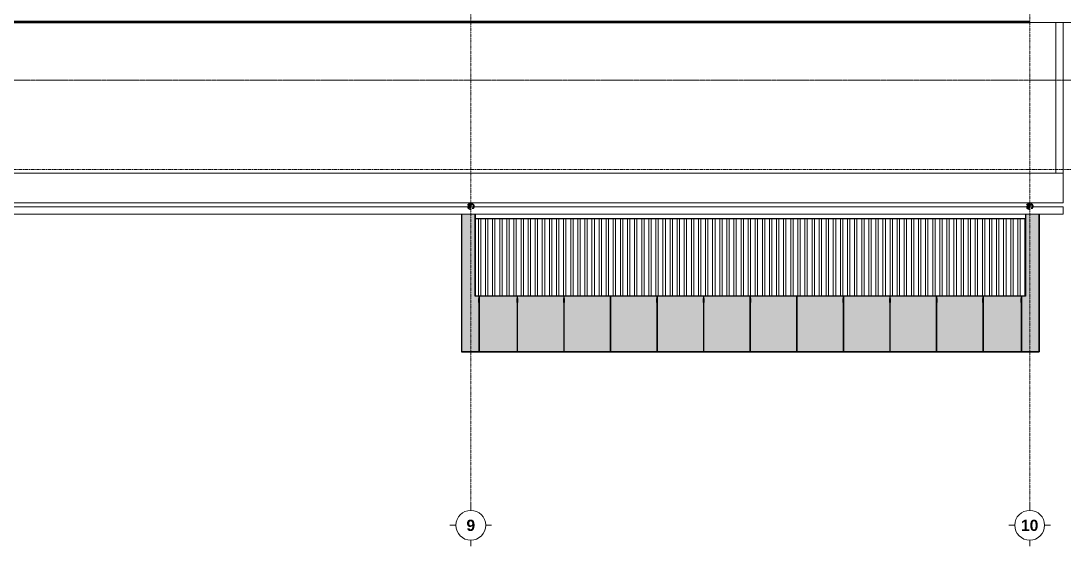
# Model space of a CAD drawing. Header units: millimetres. Extents: x -200069 to 184689, y -19972 to 101699.
# Drawn here: x 40424 to 68425, y -19092 to -4984 of the extents above; entities that cross this region are included whole.
import ezdxf
from ezdxf.enums import TextEntityAlignment as Align
from ezdxf.xclip import XClip

# ---------------------------------------------------------------- set-up
doc = ezdxf.new("R2010")
doc.units = ezdxf.units.MM
doc.header["$XCLIPFRAME"] = 0
for name, pattern in [('CENTER', [50.8, 31.75, -6.35, 6.35, -6.35]), ('X-45-STST-GRID$0$Grid Line', [9.5, 5, -1.5, 1.5, -1.5]), ('X-45-STST-PL-PF$0$CENTER2', [28.575, 19.05, -3.175, 3.175, -3.175]), ('X-45-STST-PL-PF$0$DASHDOT', [1, 0.5, -0.25, 0, -0.25])]:
    doc.linetypes.add(name, pattern=pattern)
doc.layers.get('Defpoints').update_dxf_attribs({"color": 6})
for name, color, linetype in [('ARC EDGE', 4, 'Continuous'), ('DETAILS- CANOPY$0$1', 250, 'Continuous'), ('DETAILS- CANOPY$0$2', 250, 'Continuous'), ('RC EDGE', 2, 'Continuous'), ('X-45-STST-PL-PF$0$MEP-PL-SW', 140, 'X-45-STST-PL-PF$0$DASHDOT')]:
    doc.layers.add(name, color=color, linetype=linetype)
for name, color, linetype, lineweight in [('ARC_HATCH 1', 8, 'Continuous', 0), ('ARC_TEXT_100', 2, 'Continuous', 5), ('X-45-STST-GRID$0$ARC_AXIS_LINE', 240, 'CENTER', 13), ('X-45-STST-PL-PF$0$ARC_CON-VIEW', 90, 'Continuous', 5), ('X-45-STST-PL-PF$0$ARC_FLOOR', 2, 'Continuous', 5), ('X-45-STST-PL-PF$0$ARC_FRAME', 151, 'Continuous', 5), ('X-45-STST-PL-PF$0$ARC_GATE AXIS', 240, 'Continuous', 5)]:
    doc.layers.add(name, color=color, linetype=linetype, lineweight=lineweight)
doc.styles.add('X-45-STST-GRID$0$CP2-CSA-IT-STTST-45012$0$Arial_B', font='arialbd.ttf', dxfattribs={"width": 0.8, "height": 761.067151})

# ---------------------------------------------------------------- blocks, each defined once
blk = doc.blocks.new('DETAILS- CANOPY')
at = {"layer": 'ARC_HATCH 1'}
h = blk.add_hatch(dxfattribs=at)
h.set_pattern_fill('DOTS', color=256, scale=15)
h.paths.add_polyline_path([(-1697.4, 3059.3), (13070.6, 3059.3), (13070.6, 5559.3), (13436.6, 5559.3), (13436.6, 1559.3), (-2063.4, 1559.3), (-2063.4, 5559.3), (-1697.4, 5559.3)])
h = blk.add_hatch(dxfattribs=at)
h.set_pattern_fill('ANSI32', color=256, scale=20, angle=45)
h.paths.add_polyline_path([(13070.6, 3059.3), (13070.6, 5134.3), (-1697.4, 5134.3), (-1697.4, 3059.3)])
h = blk.add_hatch(color=256, dxfattribs=at)
h.dxf.hatch_style = 1
h.paths.add_polyline_path([(-1583.9, 3059.3), (-1598.9, 3059.3), (-1598.9, 1559.3), (-1583.9, 1559.3)])
h = blk.add_hatch(color=256, dxfattribs=at)
h.dxf.hatch_style = 1
h.paths.add_polyline_path([(-555.9, 3059.3), (-570.9, 3059.3), (-570.9, 1559.3), (-555.9, 1559.3)])
h = blk.add_hatch(color=256, dxfattribs=at)
h.dxf.hatch_style = 1
h.paths.add_polyline_path([(694.1, 3059.3), (679.1, 3059.3), (679.1, 1559.3), (694.1, 1559.3)])
h = blk.add_hatch(color=256, dxfattribs=at)
h.dxf.hatch_style = 1
h.paths.add_polyline_path([(1929.1, 3059.3), (1944.1, 3059.3), (1944.1, 1559.3), (1929.1, 1559.3)])
h = blk.add_hatch(color=256, dxfattribs=at)
h.dxf.hatch_style = 1
h.paths.add_polyline_path([(3179.1, 3059.3), (3194.1, 3059.3), (3194.1, 1559.3), (3179.1, 1559.3)])
h = blk.add_hatch(color=256, dxfattribs=at)
h.dxf.hatch_style = 1
h.paths.add_polyline_path([(4429.1, 3059.3), (4444.1, 3059.3), (4444.1, 1559.3), (4429.1, 1559.3)])
h = blk.add_hatch(color=256, dxfattribs=at)
h.dxf.hatch_style = 1
h.paths.add_polyline_path([(5679.1, 3059.3), (5694.1, 3059.3), (5694.1, 1559.3), (5679.1, 1559.3)])
h = blk.add_hatch(color=256, dxfattribs=at)
h.dxf.hatch_style = 1
h.paths.add_polyline_path([(6929.1, 3059.3), (6944.1, 3059.3), (6944.1, 1559.3), (6929.1, 1559.3)])
h = blk.add_hatch(color=256, dxfattribs=at)
h.dxf.hatch_style = 1
h.paths.add_polyline_path([(8179.1, 3059.3), (8194.1, 3059.3), (8194.1, 1559.3), (8179.1, 1559.3)])
h = blk.add_hatch(color=256, dxfattribs=at)
h.dxf.hatch_style = 1
h.paths.add_polyline_path([(9429.1, 3059.3), (9444.1, 3059.3), (9444.1, 1559.3), (9429.1, 1559.3)])
h = blk.add_hatch(color=256, dxfattribs=at)
h.dxf.hatch_style = 1
h.paths.add_polyline_path([(10679.1, 3059.3), (10694.1, 3059.3), (10694.1, 1559.3), (10679.1, 1559.3)])
h = blk.add_hatch(color=256, dxfattribs=at)
h.dxf.hatch_style = 1
h.paths.add_polyline_path([(11929.1, 3059.3), (11944.1, 3059.3), (11944.1, 1559.3), (11929.1, 1559.3)])
h = blk.add_hatch(color=256, dxfattribs=at)
h.dxf.hatch_style = 1
h.paths.add_polyline_path([(12957.1, 3059.3), (12972.1, 3059.3), (12972.1, 1559.3), (12957.1, 1559.3)])
for points in [[(-1578.9, 2996.3), (-1603.9, 2996.3), (-1603.9, 2889.3), (-1578.9, 2889.3)], [(-1583.9, 3059.3), (-1598.9, 3059.3), (-1598.9, 1559.3), (-1583.9, 1559.3)], [(-550.9, 2996.3), (-575.9, 2996.3), (-575.9, 2889.3), (-550.9, 2889.3)], [(-555.9, 3059.3), (-570.9, 3059.3), (-570.9, 1559.3), (-555.9, 1559.3)], [(699.1, 2996.3), (674.1, 2996.3), (674.1, 2889.3), (699.1, 2889.3)], [(694.1, 3059.3), (679.1, 3059.3), (679.1, 1559.3), (694.1, 1559.3)], [(1924.1, 2996.3), (1949.1, 2996.3), (1949.1, 2889.3), (1924.1, 2889.3)], [(1929.1, 3059.3), (1944.1, 3059.3), (1944.1, 1559.3), (1929.1, 1559.3)], [(3174.1, 2996.3), (3199.1, 2996.3), (3199.1, 2889.3), (3174.1, 2889.3)], [(3179.1, 3059.3), (3194.1, 3059.3), (3194.1, 1559.3), (3179.1, 1559.3)], [(4424.1, 2996.3), (4449.1, 2996.3), (4449.1, 2889.3), (4424.1, 2889.3)], [(4429.1, 3059.3), (4444.1, 3059.3), (4444.1, 1559.3), (4429.1, 1559.3)], [(5674.1, 2996.3), (5699.1, 2996.3), (5699.1, 2889.3), (5674.1, 2889.3)], [(5679.1, 3059.3), (5694.1, 3059.3), (5694.1, 1559.3), (5679.1, 1559.3)], [(6924.1, 2996.3), (6949.1, 2996.3), (6949.1, 2889.3), (6924.1, 2889.3)], [(6929.1, 3059.3), (6944.1, 3059.3), (6944.1, 1559.3), (6929.1, 1559.3)], [(8174.1, 2996.3), (8199.1, 2996.3), (8199.1, 2889.3), (8174.1, 2889.3)], [(8179.1, 3059.3), (8194.1, 3059.3), (8194.1, 1559.3), (8179.1, 1559.3)], [(9424.1, 2996.3), (9449.1, 2996.3), (9449.1, 2889.3), (9424.1, 2889.3)], [(9429.1, 3059.3), (9444.1, 3059.3), (9444.1, 1559.3), (9429.1, 1559.3)], [(10674.1, 2996.3), (10699.1, 2996.3), (10699.1, 2889.3), (10674.1, 2889.3)], [(10679.1, 3059.3), (10694.1, 3059.3), (10694.1, 1559.3), (10679.1, 1559.3)], [(11924.1, 2996.3), (11949.1, 2996.3), (11949.1, 2889.3), (11924.1, 2889.3)], [(11929.1, 3059.3), (11944.1, 3059.3), (11944.1, 1559.3), (11929.1, 1559.3)], [(12952.1, 2996.3), (12977.1, 2996.3), (12977.1, 2889.3), (12952.1, 2889.3)], [(12957.1, 3059.3), (12972.1, 3059.3), (12972.1, 1559.3), (12957.1, 1559.3)]]:
    blk.add_lwpolyline(points, close=True, dxfattribs=at)
at = {"layer": 'DETAILS- CANOPY$0$1'}
for p, q in [((-1697.4, 5559.3), (-1697.4, 3059.3)), ((13070.6, 5559.3), (13070.6, 3059.3)), ((-1697.4, 5134.3), (13070.6, 5134.3)), ((-1697.4, 3059.3), (13070.6, 3059.3))]:
    blk.add_line(p, q, dxfattribs=at)
at = {"layer": 'DETAILS- CANOPY$0$2'}
for p, q in [((-2063.4, 5559.3), (-2063.4, 1559.3)), ((13436.6, 5559.3), (13436.6, 1559.3)), ((-2063.4, 1559.3), (13436.6, 1559.3))]:
    blk.add_line(p, q, dxfattribs=at)
blk.add_lwpolyline([(-1697.4, 3059.3), (13070.6, 3059.3), (13070.6, 5559.3), (13436.6, 5559.3), (13436.6, 1559.3), (-2063.4, 1559.3), (-2063.4, 5559.3), (-1697.4, 5559.3)], close=True, dxfattribs=at)
blk = doc.blocks.new('X-45-STST-PL-PF$0$PIPE')
h = blk.add_hatch(color=256)
h.dxf.hatch_style = 1
h.paths.add_polyline_path([(50, 0, 1), (0, 0, -1), (-50, 0, 1)])
at = {"ltscale": 100}
for radius in [57, 50]:
    blk.add_circle((0, 0), radius, dxfattribs=at)
for centre, start, end in [((-25, 0), 180, 0), ((25, 0), 0, 180)]:
    blk.add_arc(centre, 25, start, end)
blk = doc.blocks.new('X-45-STST-PL-PF$0$Roof drainage pipe')
at = {"layer": 'X-45-STST-PL-PF$0$MEP-PL-SW', "linetype": 'Continuous', "xscale": 1.473684210526699, "yscale": 1.473684210526699, "zscale": 1.473684210526699, "rotation": 180}
for p in [(52500, -9965), (67500, -9965)]:
    blk.add_blockref('X-45-STST-PL-PF$0$PIPE', p, dxfattribs=at)
blk = doc.blocks.new('platform nosing')
at = {"layer": 'ARC EDGE', "color": 4, "flags": 128}
blk.add_lwpolyline([(0, -5025), (135000, -5025)], dxfattribs=at)
at = {"layer": 'RC EDGE', "color": 2, "flags": 128}
blk.add_lwpolyline([(-1250, -4995), (135000, -4995)], dxfattribs=at)
blk = doc.blocks.new('X-45-STST-GRID$0$CP2-CSA-IT-STTST-45012$0$Grid - ACT_Grid Head - Circle-231358-TÂ_NG 1-TÂ_NG TRÊ_T                                                                                  LEVEL 1-GROUND LEVEL')
for p, q in [((0, 4), (0, 5.6)), ((-4, 0), (-5.6, 0)), ((4, 0), (5.6, 0)), ((0, -4), (0, -5.6))]:
    blk.add_line(p, q)
blk.add_circle((0, 0), 4)
at = {"style": 'X-45-STST-GRID$0$CP2-CSA-IT-STTST-45012$0$Arial_B'}
blk.add_attdef('A', text='', height=3, dxfattribs=at).set_placement((0, 0), align=Align.MIDDLE_CENTER)

msp = doc.modelspace()

# ---------------------------------------------------------------- linework, layer by layer
at = {"layer": 'X-45-STST-GRID$0$ARC_AXIS_LINE', "linetype": 'X-45-STST-GRID$0$Grid Line'}
for p, q in [((52500, -17972), (52500, 11143)), ((67500, -17972), (67500, 11143)), ((-90950, -8975), (100848, -8975))]:
    msp.add_line(p, q, dxfattribs=at)
at = {"layer": 'X-45-STST-PL-PF$0$ARC_CON-VIEW'}
for points in [[(68200, -9075), (68200, -5025)], [(68400, -9075), (68400, -5025)]]:
    msp.add_lwpolyline(points, dxfattribs=at)
at = {"layer": 'X-45-STST-PL-PF$0$ARC_FLOOR'}
msp.add_lwpolyline([(-68750, -5025), (68750, -5025)], dxfattribs=at)
msp.add_lwpolyline([(-68400, -9075), (68400, -9075), (68400, -9875), (-68400, -9875)], close=True, dxfattribs=at)
at = {"layer": 'X-45-STST-PL-PF$0$ARC_FRAME', "linetype": 'Continuous'}
msp.add_lwpolyline([(-68400, -10175), (68400, -10175), (68400, -9975), (-68400, -9975)], close=True, dxfattribs=at)
at = {"layer": 'X-45-STST-PL-PF$0$ARC_GATE AXIS', "linetype": 'X-45-STST-PL-PF$0$CENTER2', "lineweight": 18}
msp.add_lwpolyline([(-129114, -6575), (184689, -6575)], dxfattribs=at)

# ---------------------------------------------------------------- block references
at = {"color": 244, "linetype": 'Continuous', "true_color": 0x991b1e}
msp.add_blockref('X-45-STST-PL-PF$0$Roof drainage pipe', (0, 0), dxfattribs=at)
ref = msp.add_blockref('DETAILS- CANOPY', (65687, -15434), dxfattribs=dict(xscale=-1))
XClip(ref).set_block_clipping_path([(-2614.6489899679, 1321.8397775881), (14145.4049232531, 5259.2985467827)])
at = {"layer": 'ARC_TEXT_100'}
ref = msp.add_blockref('X-45-STST-GRID$0$CP2-CSA-IT-STTST-45012$0$Grid - ACT_Grid Head - Circle-231358-TÂ_NG 1-TÂ_NG TRÊ_T                                                                                  LEVEL 1-GROUND LEVEL', (52500, -18532), dxfattribs=dict(at, xscale=100, yscale=100, zscale=100))
ref.add_attrib('A', '9', dxfattribs={"layer": '0', "height": 300, "style": 'X-45-STST-GRID$0$CP2-CSA-IT-STTST-45012$0$Arial_B'}).set_placement((52500, -18532), align=Align.MIDDLE_CENTER)
ref.add_attrib('A', '9', dxfattribs={"layer": '0', "height": 300, "style": 'X-45-STST-GRID$0$CP2-CSA-IT-STTST-45012$0$Arial_B'}).set_placement((52500, -18532), align=Align.MIDDLE_CENTER)
ref.add_attrib('A', '9', dxfattribs={"layer": '0', "height": 300, "style": 'X-45-STST-GRID$0$CP2-CSA-IT-STTST-45012$0$Arial_B'}).set_placement((52500, -18532), align=Align.MIDDLE_CENTER)
ref.add_attrib('A', '9', dxfattribs={"layer": '0', "height": 300, "style": 'X-45-STST-GRID$0$CP2-CSA-IT-STTST-45012$0$Arial_B'}).set_placement((52500, -18532), align=Align.MIDDLE_CENTER)
ref = msp.add_blockref('X-45-STST-GRID$0$CP2-CSA-IT-STTST-45012$0$Grid - ACT_Grid Head - Circle-231358-TÂ_NG 1-TÂ_NG TRÊ_T                                                                                  LEVEL 1-GROUND LEVEL', (67500, -18532), dxfattribs=dict(at, xscale=100, yscale=100, zscale=100))
ref.add_attrib('A', '10', dxfattribs={"layer": '0', "height": 300, "style": 'X-45-STST-GRID$0$CP2-CSA-IT-STTST-45012$0$Arial_B'}).set_placement((67500, -18532), align=Align.MIDDLE_CENTER)
ref.add_attrib('A', '10', dxfattribs={"layer": '0', "height": 300, "style": 'X-45-STST-GRID$0$CP2-CSA-IT-STTST-45012$0$Arial_B'}).set_placement((67500, -18532), align=Align.MIDDLE_CENTER)
ref.add_attrib('A', '10', dxfattribs={"layer": '0', "height": 300, "style": 'X-45-STST-GRID$0$CP2-CSA-IT-STTST-45012$0$Arial_B'}).set_placement((67500, -18532), align=Align.MIDDLE_CENTER)
ref.add_attrib('A', '10', dxfattribs={"layer": '0', "height": 300, "style": 'X-45-STST-GRID$0$CP2-CSA-IT-STTST-45012$0$Arial_B'}).set_placement((67500, -18532), align=Align.MIDDLE_CENTER)
at = {"layer": 'Defpoints'}
msp.add_blockref('platform nosing', (-67500, 0), dxfattribs=at)

doc.saveas('drawing.dxf')
